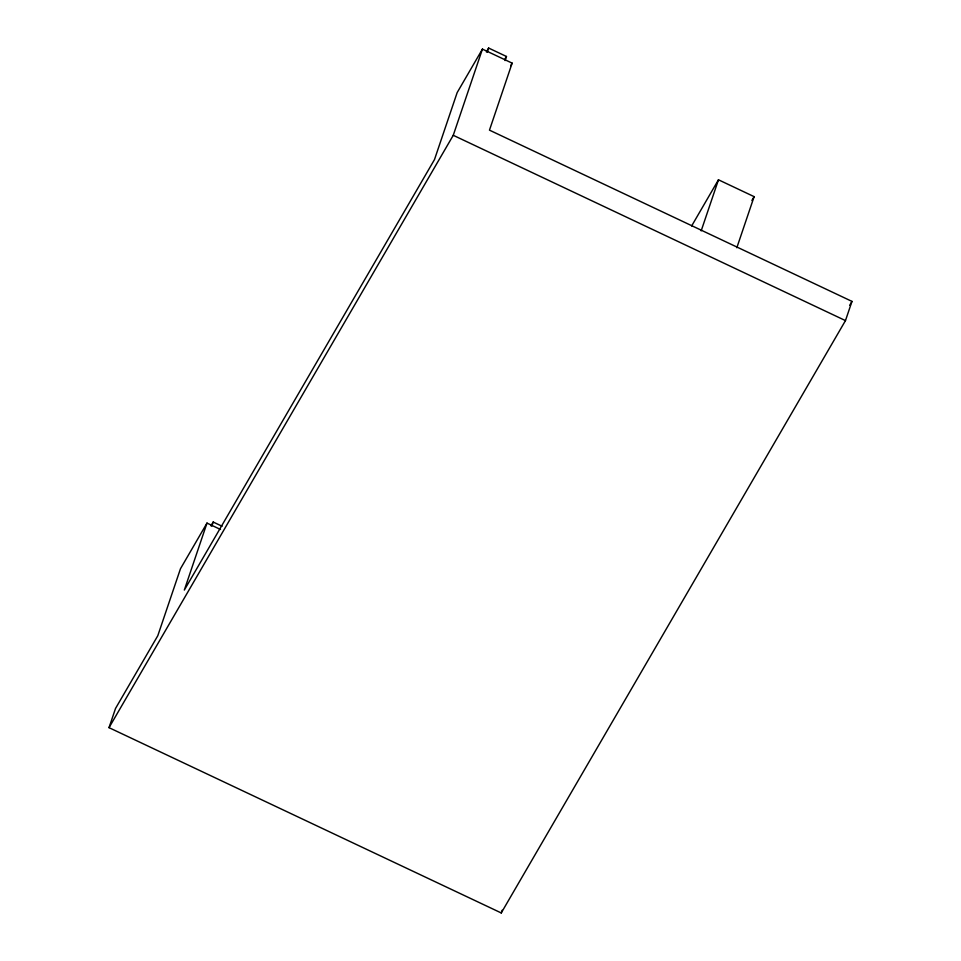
<?xml version="1.0" encoding="UTF-8"?>
<svg xmlns="http://www.w3.org/2000/svg" width="961" height="961" viewBox="0 0 961 961"><rect width="100%" height="100%" fill="white"/><g stroke="black" fill="none" stroke-linecap="round" stroke-linejoin="round"><path stroke-width="1.44" d="M206.999 523.084L184.32 590.078L434.492 159.574L457.172 92.58L482.434 49.107L512.141 63.138L489.473 130.143L851.975 301.394L845.476 320.602L501.246 912.95L109.025 727.657L115.524 708.461L157.796 635.726L180.476 568.732L206.999 523.084L220.501 529.463M211.804 526.135L213.186 522.027L222.099 526.244M109.025 727.657L453.256 135.297L482.434 49.107M487.239 52.158L488.632 48.05L506.459 56.471L505.066 60.579M701.17 230.88L718.468 179.791L754.121 196.645L736.835 247.722M501.246 912.95L502.171 910.211M210.964 525.847L213.186 522.027M486.386 51.918L488.632 48.05M504.957 59.053L506.459 56.471M510.663 65.696L512.141 63.138M691.644 225.967L718.468 179.791M751.886 200.489L754.121 196.645M849.704 305.286L851.975 301.394M453.256 135.297L845.476 320.602"/></g></svg>
